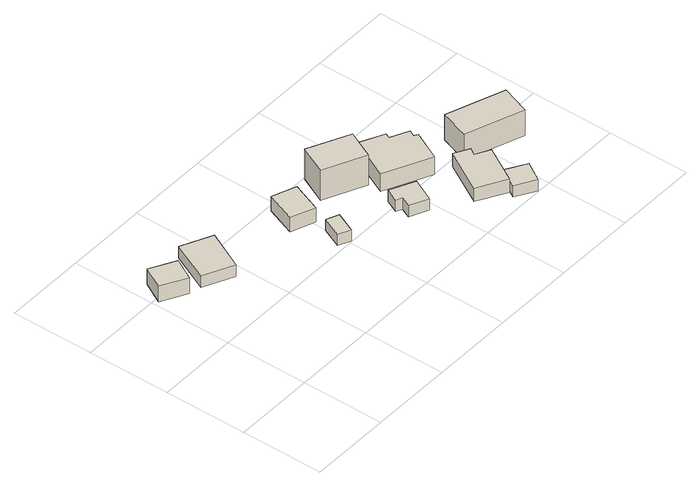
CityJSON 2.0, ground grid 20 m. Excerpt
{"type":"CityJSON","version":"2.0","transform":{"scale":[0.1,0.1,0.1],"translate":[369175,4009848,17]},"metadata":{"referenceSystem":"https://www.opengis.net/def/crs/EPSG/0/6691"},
"CityObjects":{
"building1":{"type":"Building","attributes":{"枝番":1,"利根川水系渡良瀬川洪水浸水想定区域（想定最大規模）.規模":"L2","利根川水系渡良瀬川洪水浸水想定区域（想定最大規模）.継続時間":18.8,"利根川水系利根川洪水浸水想定区域（計画規模）.規模":"L1","利根川水系利根川洪水浸水想定区域（計画規模）.浸水ランク":"2","利根川水系利根川洪水浸水想定区域（計画規模）.浸水深":2.62,"利根川水系利根川洪水浸水想定区域（想定最大規模）.規模":"L2","利根川水系利根川洪水浸水想定区域（想定最大規模）.浸水ランク":"3","利根川水系利根川洪水浸水想定区域（想定最大規模）.浸水深":3.73,"利根川水系谷田川洪水浸水想定区域（計画規模）.規模":"L1","利根川水系谷田川洪水浸水想定区域（想定最大規模）.規模":"L2","利根川水系谷田川洪水浸水想定区域（想定最大規模）.継続時間":20.6,"usage":"411","measuredHeight":4.7,"BuildingDetails.prefecture":"10","BuildingDetails.city":"10207","BuildingDetails.surveyYear":2016},"geometry":[{"type":"Solid","lod":"1","boundaries":[[[[0,1,2,3]],[[2,4,5,3]],[[1,6,4,2]],[[0,7,6,1]],[[3,5,7,0]],[[4,6,7,5]]]]}]},
"building2":{"type":"Building","attributes":{"枝番":1,"利根川水系渡良瀬川洪水浸水想定区域（想定最大規模）.規模":"L2","利根川水系渡良瀬川洪水浸水想定区域（想定最大規模）.浸水ランク":"1","利根川水系渡良瀬川洪水浸水想定区域（想定最大規模）.浸水深":0.32,"利根川水系渡良瀬川洪水浸水想定区域（想定最大規模）.継続時間":18.8,"利根川水系利根川洪水浸水想定区域（計画規模）.規模":"L1","利根川水系利根川洪水浸水想定区域（計画規模）.浸水ランク":"3","利根川水系利根川洪水浸水想定区域（計画規模）.浸水深":3.02,"利根川水系利根川洪水浸水想定区域（想定最大規模）.規模":"L2","利根川水系利根川洪水浸水想定区域（想定最大規模）.浸水ランク":"3","利根川水系利根川洪水浸水想定区域（想定最大規模）.浸水深":4.13,"利根川水系谷田川洪水浸水想定区域（想定最大規模）.規模":"L2","利根川水系谷田川洪水浸水想定区域（想定最大規模）.浸水ランク":"1","利根川水系谷田川洪水浸水想定区域（想定最大規模）.浸水深":0.173,"利根川水系谷田川洪水浸水想定区域（想定最大規模）.継続時間":20.6,"measuredHeight":3.4,"BuildingDetails.prefecture":"10","BuildingDetails.city":"10207"},"geometry":[{"type":"Solid","lod":"1","boundaries":[[[[8,9,10,11]],[[10,12,13,11]],[[9,14,12,10]],[[8,15,14,9]],[[11,13,15,8]],[[12,14,15,13]]]]}]},
"building3":{"type":"Building","attributes":{"枝番":1,"利根川水系渡良瀬川洪水浸水想定区域（想定最大規模）.規模":"L2","利根川水系渡良瀬川洪水浸水想定区域（想定最大規模）.浸水ランク":"2","利根川水系渡良瀬川洪水浸水想定区域（想定最大規模）.浸水深":0.81,"利根川水系渡良瀬川洪水浸水想定区域（想定最大規模）.継続時間":10.2,"利根川水系利根川洪水浸水想定区域（計画規模）.規模":"L1","利根川水系利根川洪水浸水想定区域（計画規模）.浸水ランク":"3","利根川水系利根川洪水浸水想定区域（計画規模）.浸水深":3.53,"利根川水系利根川洪水浸水想定区域（想定最大規模）.規模":"L2","利根川水系利根川洪水浸水想定区域（想定最大規模）.浸水ランク":"3","利根川水系利根川洪水浸水想定区域（想定最大規模）.浸水深":4.66,"利根川水系谷田川洪水浸水想定区域（想定最大規模）.規模":"L2","利根川水系谷田川洪水浸水想定区域（想定最大規模）.浸水ランク":"1","利根川水系谷田川洪水浸水想定区域（想定最大規模）.浸水深":0.473,"BuildingDetails.prefecture":"10","BuildingDetails.city":"10207"},"geometry":[{"type":"Solid","lod":"1","boundaries":[[[[16,17,18,19]],[[18,20,21,19]],[[17,22,20,18]],[[16,23,22,17]],[[19,21,23,16]],[[20,22,23,21]]]]}]},
"building4":{"type":"Building","attributes":{"枝番":1,"利根川水系渡良瀬川洪水浸水想定区域（想定最大規模）.規模":"L2","利根川水系渡良瀬川洪水浸水想定区域（想定最大規模）.浸水ランク":"1","利根川水系渡良瀬川洪水浸水想定区域（想定最大規模）.浸水深":0.31,"利根川水系渡良瀬川洪水浸水想定区域（想定最大規模）.継続時間":10.2,"利根川水系利根川洪水浸水想定区域（計画規模）.規模":"L1","利根川水系利根川洪水浸水想定区域（計画規模）.浸水ランク":"3","利根川水系利根川洪水浸水想定区域（計画規模）.浸水深":3.02,"利根川水系利根川洪水浸水想定区域（想定最大規模）.規模":"L2","利根川水系利根川洪水浸水想定区域（想定最大規模）.浸水ランク":"3","利根川水系利根川洪水浸水想定区域（想定最大規模）.浸水深":4.13,"利根川水系谷田川洪水浸水想定区域（想定最大規模）.規模":"L2","利根川水系谷田川洪水浸水想定区域（想定最大規模）.浸水ランク":"1","利根川水系谷田川洪水浸水想定区域（想定最大規模）.浸水深":0.073,"usage":"411","measuredHeight":4.5,"BuildingDetails.prefecture":"10","BuildingDetails.city":"10207","BuildingDetails.surveyYear":2016},"geometry":[{"type":"Solid","lod":"1","boundaries":[[[[24,25,26,27]],[[26,28,29,27]],[[25,30,28,26]],[[24,31,30,25]],[[27,29,31,24]],[[28,30,31,29]]]]}]},
"building5":{"type":"Building","attributes":{"枝番":1,"利根川水系渡良瀬川洪水浸水想定区域（想定最大規模）.規模":"L2","利根川水系渡良瀬川洪水浸水想定区域（想定最大規模）.浸水ランク":"2","利根川水系渡良瀬川洪水浸水想定区域（想定最大規模）.浸水深":0.71,"利根川水系渡良瀬川洪水浸水想定区域（想定最大規模）.継続時間":10.2,"利根川水系利根川洪水浸水想定区域（計画規模）.規模":"L1","利根川水系利根川洪水浸水想定区域（計画規模）.浸水ランク":"3","利根川水系利根川洪水浸水想定区域（計画規模）.浸水深":3.43,"利根川水系利根川洪水浸水想定区域（想定最大規模）.規模":"L2","利根川水系利根川洪水浸水想定区域（想定最大規模）.浸水ランク":"3","利根川水系利根川洪水浸水想定区域（想定最大規模）.浸水深":4.55,"利根川水系谷田川洪水浸水想定区域（計画規模）.規模":"L1","利根川水系谷田川洪水浸水想定区域（想定最大規模）.規模":"L2","利根川水系谷田川洪水浸水想定区域（想定最大規模）.浸水ランク":"1","利根川水系谷田川洪水浸水想定区域（想定最大規模）.浸水深":0.373,"BuildingDetails.prefecture":"10","BuildingDetails.city":"10207"},"geometry":[{"type":"Solid","lod":"1","boundaries":[[[[32,33,34,35,36,37]],[[36,38,39,37]],[[35,40,38,36]],[[34,41,40,35]],[[33,42,41,34]],[[32,43,42,33]],[[37,39,43,32]],[[38,40,41,42,43,39]]]]}]},
"building6":{"type":"Building","attributes":{"枝番":1,"利根川水系渡良瀬川洪水浸水想定区域（想定最大規模）.規模":"L2","利根川水系渡良瀬川洪水浸水想定区域（想定最大規模）.浸水ランク":"1","利根川水系渡良瀬川洪水浸水想定区域（想定最大規模）.浸水深":0.21,"利根川水系渡良瀬川洪水浸水想定区域（想定最大規模）.継続時間":10.2,"利根川水系利根川洪水浸水想定区域（計画規模）.規模":"L1","利根川水系利根川洪水浸水想定区域（計画規模）.浸水ランク":"2","利根川水系利根川洪水浸水想定区域（計画規模）.浸水深":2.92,"利根川水系利根川洪水浸水想定区域（想定最大規模）.規模":"L2","利根川水系利根川洪水浸水想定区域（想定最大規模）.浸水ランク":"3","利根川水系利根川洪水浸水想定区域（想定最大規模）.浸水深":4.03,"利根川水系谷田川洪水浸水想定区域（想定最大規模）.規模":"L2","利根川水系谷田川洪水浸水想定区域（想定最大規模）.浸水ランク":"1","利根川水系谷田川洪水浸水想定区域（想定最大規模）.浸水深":0.073,"usage":"411","measuredHeight":8.8,"BuildingDetails.prefecture":"10","BuildingDetails.city":"10207","BuildingDetails.surveyYear":2016},"geometry":[{"type":"Solid","lod":"1","boundaries":[[[[44,45,46,47]],[[46,48,49,47]],[[45,50,48,46]],[[44,51,50,45]],[[47,49,51,44]],[[48,50,51,49]]]]}]},
"building7":{"type":"Building","attributes":{"枝番":1,"利根川水系渡良瀬川洪水浸水想定区域（想定最大規模）.規模":"L2","利根川水系渡良瀬川洪水浸水想定区域（想定最大規模）.浸水ランク":"1","利根川水系渡良瀬川洪水浸水想定区域（想定最大規模）.浸水深":0.42,"利根川水系渡良瀬川洪水浸水想定区域（想定最大規模）.継続時間":8.2,"利根川水系利根川洪水浸水想定区域（計画規模）.規模":"L1","利根川水系利根川洪水浸水想定区域（計画規模）.浸水ランク":"3","利根川水系利根川洪水浸水想定区域（計画規模）.浸水深":3.13,"利根川水系利根川洪水浸水想定区域（想定最大規模）.規模":"L2","利根川水系利根川洪水浸水想定区域（想定最大規模）.浸水ランク":"3","利根川水系利根川洪水浸水想定区域（想定最大規模）.浸水深":4.25,"利根川水系谷田川洪水浸水想定区域（想定最大規模）.規模":"L2","利根川水系谷田川洪水浸水想定区域（想定最大規模）.浸水ランク":"1","利根川水系谷田川洪水浸水想定区域（想定最大規模）.浸水深":0.073,"usage":"411","measuredHeight":7.2,"BuildingDetails.prefecture":"10","BuildingDetails.city":"10207","BuildingDetails.surveyYear":2016},"geometry":[{"type":"Solid","lod":"1","boundaries":[[[[52,53,54,55,56,57,58,59]],[[58,60,61,59]],[[57,62,60,58]],[[56,63,62,57]],[[55,64,63,56]],[[54,65,64,55]],[[53,66,65,54]],[[52,67,66,53]],[[59,61,67,52]],[[60,62,63,64,65,66,67,61]]]]}]},
"building8":{"type":"Building","attributes":{"枝番":1,"利根川水系渡良瀬川洪水浸水想定区域（想定最大規模）.規模":"L2","利根川水系渡良瀬川洪水浸水想定区域（想定最大規模）.浸水ランク":"2","利根川水系渡良瀬川洪水浸水想定区域（想定最大規模）.浸水深":0.72,"利根川水系渡良瀬川洪水浸水想定区域（想定最大規模）.継続時間":22.4,"利根川水系利根川洪水浸水想定区域（計画規模）.規模":"L1","利根川水系利根川洪水浸水想定区域（計画規模）.浸水ランク":"3","利根川水系利根川洪水浸水想定区域（計画規模）.浸水深":3.43,"利根川水系利根川洪水浸水想定区域（想定最大規模）.規模":"L2","利根川水系利根川洪水浸水想定区域（想定最大規模）.浸水ランク":"3","利根川水系利根川洪水浸水想定区域（想定最大規模）.浸水深":4.55,"利根川水系谷田川洪水浸水想定区域（計画規模）.規模":"L1","利根川水系谷田川洪水浸水想定区域（想定最大規模）.規模":"L2","利根川水系谷田川洪水浸水想定区域（想定最大規模）.浸水ランク":"1","利根川水系谷田川洪水浸水想定区域（想定最大規模）.浸水深":0.373,"利根川水系谷田川洪水浸水想定区域（想定最大規模）.継続時間":23,"usage":"411","measuredHeight":4.3,"BuildingDetails.prefecture":"10","BuildingDetails.city":"10207","BuildingDetails.surveyYear":2016},"geometry":[{"type":"Solid","lod":"1","boundaries":[[[[68,69,70,71,72,73]],[[72,74,75,73]],[[71,76,74,72]],[[70,77,76,71]],[[69,78,77,70]],[[68,79,78,69]],[[73,75,79,68]],[[74,76,77,78,79,75]]]]}]},
"building9":{"type":"Building","attributes":{"枝番":1,"利根川水系渡良瀬川洪水浸水想定区域（想定最大規模）.規模":"L2","利根川水系渡良瀬川洪水浸水想定区域（想定最大規模）.浸水ランク":"2","利根川水系渡良瀬川洪水浸水想定区域（想定最大規模）.浸水深":1.21,"利根川水系渡良瀬川洪水浸水想定区域（想定最大規模）.継続時間":22.4,"利根川水系利根川洪水浸水想定区域（計画規模）.規模":"L1","利根川水系利根川洪水浸水想定区域（計画規模）.浸水ランク":"3","利根川水系利根川洪水浸水想定区域（計画規模）.浸水深":3.93,"利根川水系利根川洪水浸水想定区域（想定最大規模）.規模":"L2","利根川水系利根川洪水浸水想定区域（想定最大規模）.浸水ランク":"4","利根川水系利根川洪水浸水想定区域（想定最大規模）.浸水深":5.06,"利根川水系谷田川洪水浸水想定区域（計画規模）.規模":"L1","利根川水系谷田川洪水浸水想定区域（想定最大規模）.規模":"L2","利根川水系谷田川洪水浸水想定区域（想定最大規模）.浸水ランク":"2","利根川水系谷田川洪水浸水想定区域（想定最大規模）.浸水深":0.873,"利根川水系谷田川洪水浸水想定区域（想定最大規模）.継続時間":23,"BuildingDetails.prefecture":"10","BuildingDetails.city":"10207"},"geometry":[{"type":"Solid","lod":"1","boundaries":[[[[80,81,82,83]],[[82,84,85,83]],[[81,86,84,82]],[[80,87,86,81]],[[83,85,87,80]],[[84,86,87,85]]]]}]},
"building10":{"type":"Building","attributes":{"枝番":1,"利根川水系渡良瀬川洪水浸水想定区域（想定最大規模）.規模":"L2","利根川水系渡良瀬川洪水浸水想定区域（想定最大規模）.浸水ランク":"2","利根川水系渡良瀬川洪水浸水想定区域（想定最大規模）.浸水深":0.52,"利根川水系渡良瀬川洪水浸水想定区域（想定最大規模）.継続時間":8.2,"利根川水系利根川洪水浸水想定区域（計画規模）.規模":"L1","利根川水系利根川洪水浸水想定区域（計画規模）.浸水ランク":"3","利根川水系利根川洪水浸水想定区域（計画規模）.浸水深":3.23,"利根川水系利根川洪水浸水想定区域（想定最大規模）.規模":"L2","利根川水系利根川洪水浸水想定区域（想定最大規模）.浸水ランク":"3","利根川水系利根川洪水浸水想定区域（想定最大規模）.浸水深":4.35,"利根川水系谷田川洪水浸水想定区域（計画規模）.規模":"L1","利根川水系谷田川洪水浸水想定区域（想定最大規模）.規模":"L2","利根川水系谷田川洪水浸水想定区域（想定最大規模）.浸水ランク":"1","利根川水系谷田川洪水浸水想定区域（想定最大規模）.浸水深":0.173,"usage":"411","measuredHeight":7.8,"BuildingDetails.prefecture":"10","BuildingDetails.city":"10207","BuildingDetails.surveyYear":2016},"geometry":[{"type":"Solid","lod":"1","boundaries":[[[[88,89,90,91]],[[90,92,93,91]],[[89,94,92,90]],[[88,95,94,89]],[[91,93,95,88]],[[92,94,95,93]]]]}]}
},
"vertices":[
[6,387,14],[34,439,14],[94,406,14],[66,354,14],[94,406,56],[66,354,56],[34,439,56],[6,387,56],
[97,349,11],[141,442,11],[214,407,11],[169,314,11],[214,407,43],[169,314,43],[141,442,43],[97,349,43],
[376,214,9],[398,263,9],[427,250,9],[405,201,9],[427,250,39],[405,201,39],[398,263,39],[376,214,39],
[347,315,11],[375,387,11],[432,365,11],[404,293,11],[432,365,50],[404,293,50],[375,387,50],[347,315,50],
[535,156,11],[546,180,11],[532,187,11],[547,219,11],[606,191,11],[579,135,11],[606,191,41],[579,135,41],[547,219,41],[532,187,41],[546,180,41],[535,156,41],
[461,327,13],[494,394,13],[592,347,13],[560,280,13],[592,347,94],[560,280,94],[494,394,94],[461,327,94],
[562,250,10],[609,348,10],[667,320,10],[662,308,10],[705,287,10],[698,272,10],[707,267,10],[673,197,10],[707,267,58],[673,197,58],[698,272,58],[705,287,58],[662,308,58],[667,320,58],[609,348,58],[562,250,58],
[657,81,10],[715,184,10],[750,164,10],[740,148,10],[774,129,10],[725,43,10],[774,129,46],[725,43,46],[740,148,46],[750,164,46],[715,184,46],[657,81,46],
[721,30,7],[748,77,7],[796,49,7],[768,2,7],[796,49,37],[768,2,37],[748,77,37],[721,30,37],
[747,180,9],[771,249,9],[910,199,9],[885,130,9],[910,199,78],[885,130,78],[771,249,78],[747,180,78]
]}
